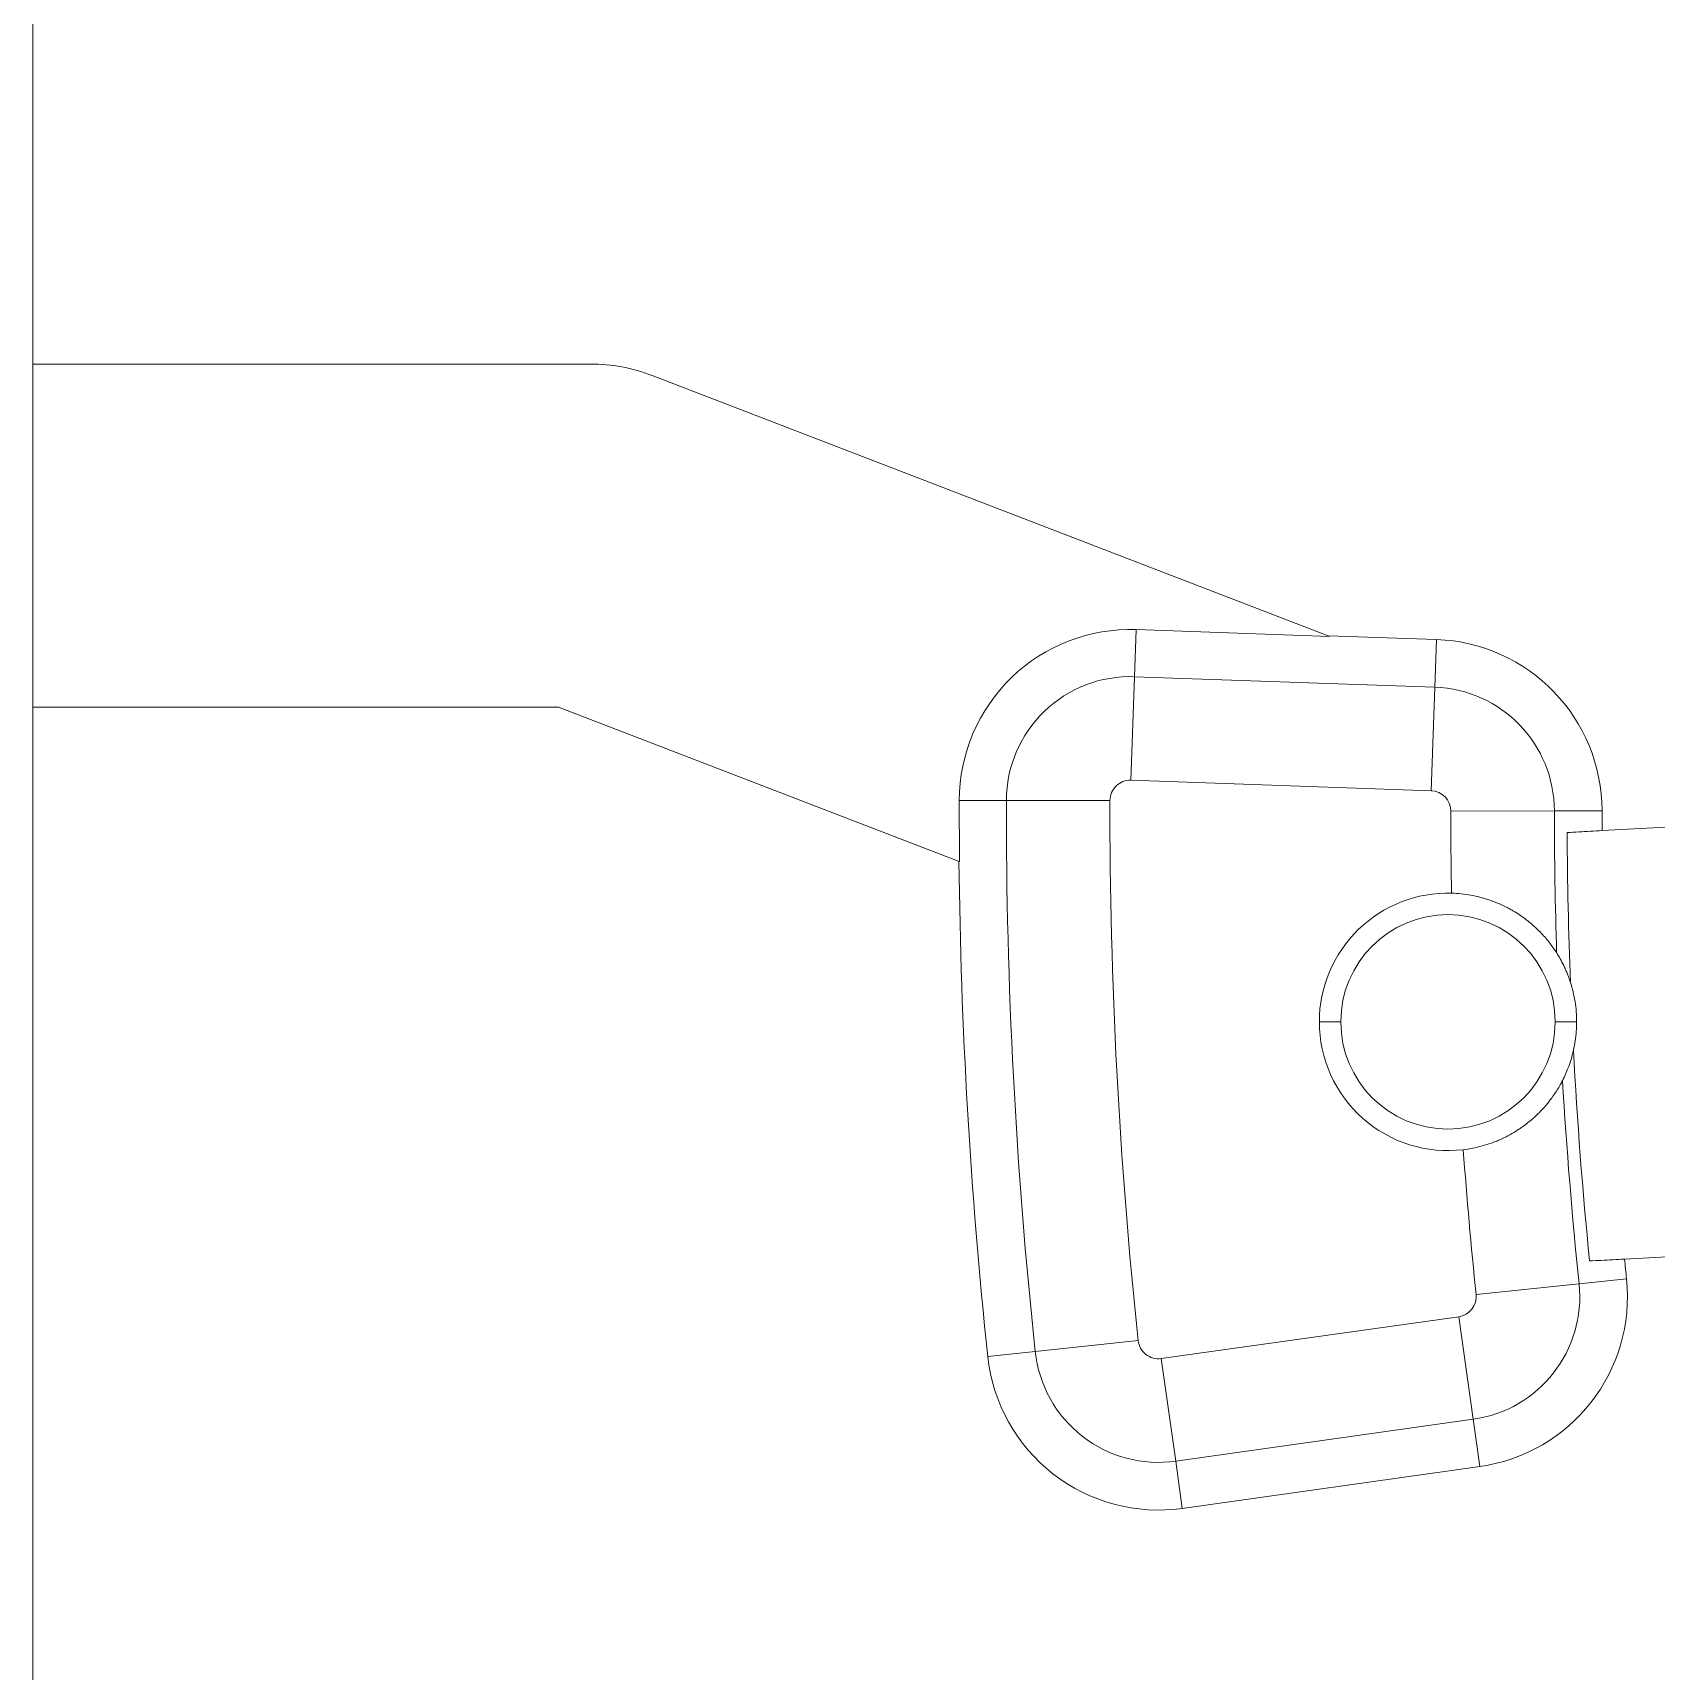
# Model space of a CAD drawing. Header units: millimetres. Extents: x 2746 to 4231, y 4731 to 5781.
# Drawn here: x 3102.5 to 3178.2, y 5254.3 to 5330.7 of the extents above; entities that cross this region are included whole.
import ezdxf

# ---------------------------------------------------------------- set-up
doc = ezdxf.new("R2010")
doc.units = ezdxf.units.MM
doc.layers.add('core', color=7, linetype='Continuous', lineweight=20)

msp = doc.modelspace()

# ---------------------------------------------------------------- linework, layer by layer
at = {"layer": 'core'}
for p, q in [((3102.518, 5357.083), (3102.518, 5315.254)), ((3102.518, 5299.254), (3102.518, 5315.254)), ((3102.518, 5315.254), (3128.525, 5315.254)), ((3162.93, 5302.587), (3131.398, 5314.721)), ((3153.979, 5302.873), (3153.902, 5300.679)), ((3163.007, 5302.558), (3153.979, 5302.873)), ((3162.93, 5302.587), (3163.007, 5302.558)), ((3167.98, 5302.411), (3162.93, 5302.587)), ((3167.98, 5302.411), (3167.902, 5300.19)), ((3153.734, 5295.852), (3153.902, 5300.679)), ((3153.902, 5300.679), (3167.902, 5300.19)), ((3167.734, 5295.363), (3167.902, 5300.19)), ((3102.518, 5299.254), (3102.518, 5202.303)), ((3102.518, 5299.254), (3127.039, 5299.254)), ((3127.039, 5299.254), (3145.714, 5292.068)), ((3153.734, 5295.852), (3167.734, 5295.363)), ((3145.727, 5294.915), (3147.923, 5294.912)), ((3152.753, 5294.906), (3147.923, 5294.912)), ((3168.648, 5294.416), (3173.478, 5294.42)), ((3175.7, 5294.422), (3173.478, 5294.42)), ((3183.202, 5293.895), (3175.703, 5293.502)), ((3145.714, 5292.068), (3145.74, 5292.058)), ((3163.518, 5284.589), (3162.518, 5284.589)), ((3173.518, 5284.589), (3174.518, 5284.589)), ((3176.75, 5273.529), (3184.248, 5273.922)), ((3169.829, 5271.882), (3174.633, 5272.383)), ((3176.843, 5272.614), (3174.633, 5272.383)), ((3169.018, 5270.845), (3155.146, 5268.895)), ((3169.018, 5270.845), (3169.691, 5266.062)), ((3147.059, 5268.987), (3149.269, 5269.222)), ((3154.072, 5269.734), (3149.269, 5269.222)), ((3155.146, 5268.895), (3155.819, 5264.113)), ((3169.691, 5266.062), (3155.819, 5264.113)), ((3170, 5263.862), (3169.691, 5266.062)), ((3156.128, 5261.912), (3155.819, 5264.113)), ((3156.128, 5261.912), (3170, 5263.862))]:
    msp.add_line(p, q, dxfattribs=at)
for centre, radius, start, end in [((3128.525, 5307.254), 8, 68.95329, 90), ((3153.701, 5294.904), 7.973, 88, 179.92263), ((3167.7, 5294.416), 8, 0.04513, 88), ((3153.701, 5294.904), 5.778, 88, 179.92263), ((3167.7, 5294.416), 5.778, 0.04513, 88), ((3153.701, 5294.904), 0.948, 88, 179.92263), ((3167.7, 5294.416), 0.948, 0.04513, 88), ((3387.518, 5294.589), 241.791, 179.92263, 180.59972), ((3387.518, 5294.589), 239.595, 179.92263, 186.07737), ((3387.518, 5294.589), 234.766, 179.92263, 186.07737), ((3387.518, 5294.589), 218.87, 180.04513, 181.04779), ((3387.518, 5294.589), 214.04, 180.04513, 181.81729), ((3387.518, 5294.589), 211.818, 180.04513, 180.29404), ((3387.518, 5294.589), 213.449, 180.31473, 182.18753), ((3387.518, 5294.589), 241.818, 180.5972, 186.07737), ((3168.518, 5284.589), 6, 88.40533, 180), ((3168.518, 5284.589), 5, 0, 180), ((3168.518, 5284.589), 6, 180, 276.82353), ((3168.518, 5284.589), 5, 180, 0), ((3387.518, 5294.589), 213.449, 183.04132, 185.68527), ((3387.518, 5294.589), 214.04, 183.41157, 185.95487), ((3387.518, 5294.589), 218.87, 184.18107, 185.95487), ((3387.518, 5294.589), 211.818, 185.70596, 185.95487), ((3168.887, 5271.784), 5.778, 278, 5.95487), ((3168.887, 5271.784), 8, 278, 5.95487), ((3168.887, 5271.784), 0.948, 278, 5.95487), ((3155.014, 5269.834), 5.778, 186.07737, 278), ((3155.014, 5269.834), 0.948, 186.07737, 278), ((3155.014, 5269.834), 8, 186.07737, 278)]:
    msp.add_arc(centre, radius, start, end, dxfattribs=at)
for points in [[(3174.072, 5293.416), (3174.254, 5293.426), (3174.616, 5293.445), (3175.16, 5293.473), (3175.522, 5293.492), (3175.703, 5293.502)], [(3174.37, 5283.264), (3174.403, 5283.41), (3174.458, 5283.705), (3174.507, 5284.147), (3174.518, 5284.442), (3174.518, 5284.589)], [(3176.75, 5273.529), (3176.569, 5273.52), (3176.207, 5273.501), (3175.663, 5273.472), (3175.301, 5273.453), (3175.119, 5273.444)]]:
    msp.add_open_spline(points, degree=3, dxfattribs=at)
for points, knots in [([(3168.685, 5290.586), (3168.838, 5290.582), (3168.988, 5290.572), (3169.286, 5290.541), (3169.433, 5290.52), (3169.725, 5290.468), (3169.868, 5290.437), (3170.046, 5290.391), (3170.082, 5290.382), (3170.152, 5290.362), (3170.257, 5290.332), (3170.36, 5290.299), (3170.563, 5290.231), (3170.694, 5290.182), (3170.95, 5290.076), (3171.074, 5290.019), (3171.225, 5289.943), (3171.255, 5289.928), (3171.315, 5289.897), (3171.344, 5289.882), (3171.432, 5289.834), (3171.489, 5289.802), (3171.658, 5289.703), (3171.766, 5289.635), (3171.973, 5289.496), (3172.072, 5289.424), (3172.263, 5289.278), (3172.355, 5289.203), (3172.487, 5289.089), (3172.551, 5289.032), (3172.614, 5288.974), (3172.655, 5288.935), (3172.675, 5288.915), (3172.776, 5288.818), (3172.851, 5288.74), (3172.995, 5288.585), (3173.062, 5288.508), (3173.189, 5288.356), (3173.249, 5288.281), (3173.359, 5288.134), (3173.41, 5288.063), (3173.505, 5287.926), (3173.547, 5287.861), (3173.586, 5287.801)], [0, 0, 0, 0, 0.0625, 0.0625, 0.125, 0.125, 0.1875, 0.1875, 0.203125, 0.203125, 0.21875, 0.25, 0.25, 0.3125, 0.3125, 0.375, 0.375, 0.390625, 0.390625, 0.40625, 0.40625, 0.4375, 0.4375, 0.5, 0.5, 0.5625, 0.5625, 0.625, 0.625, 0.65625, 0.671875, 0.671875, 0.6875, 0.6875, 0.75, 0.75, 0.8125, 0.8125, 0.875, 0.875, 0.9375, 0.9375, 1, 1, 1, 1]), ([(3174.225, 5286.441), (3174.2, 5286.517), (3174.175, 5286.589), (3174.125, 5286.727), (3174.099, 5286.792), (3174.047, 5286.919), (3174.021, 5286.98), (3173.968, 5287.098), (3173.942, 5287.155), (3173.861, 5287.321), (3173.807, 5287.424), (3173.697, 5287.62), (3173.642, 5287.713), (3173.586, 5287.801)], [0, 0, 0, 0, 0.125, 0.125, 0.25, 0.25, 0.375, 0.375, 0.5, 0.5, 0.75, 0.75, 1, 1, 1, 1]), ([(3174.518, 5284.589), (3174.518, 5284.748), (3174.512, 5284.907), (3174.487, 5285.22), (3174.45, 5285.532), (3174.358, 5285.991), (3174.273, 5286.292), (3174.225, 5286.441)], [0, 0, 0, 0, 0.25, 0.25, 0.5, 0.75, 1, 1, 1, 1]), ([(3173.857, 5281.852), (3173.905, 5281.945), (3173.952, 5282.042), (3174.043, 5282.247), (3174.088, 5282.355), (3174.153, 5282.527), (3174.174, 5282.586), (3174.216, 5282.709), (3174.237, 5282.772), (3174.277, 5282.903), (3174.296, 5282.971), (3174.334, 5283.113), (3174.352, 5283.186), (3174.37, 5283.264)], [0, 0, 0, 0, 0.25, 0.25, 0.5, 0.5, 0.625, 0.625, 0.75, 0.75, 0.875, 0.875, 1, 1, 1, 1]), ([(3173.857, 5281.852), (3173.825, 5281.788), (3173.788, 5281.72), (3173.707, 5281.575), (3173.662, 5281.499), (3173.565, 5281.343), (3173.513, 5281.263), (3173.4, 5281.099), (3173.339, 5281.016), (3173.242, 5280.89), (3173.209, 5280.847), (3173.157, 5280.784), (3173.14, 5280.763), (3173.104, 5280.72), (3173.014, 5280.614), (3172.919, 5280.509), (3172.758, 5280.342), (3172.674, 5280.259), (3172.497, 5280.096), (3172.404, 5280.016), (3172.21, 5279.858), (3172.108, 5279.78), (3171.975, 5279.685), (3171.948, 5279.666), (3171.894, 5279.629), (3171.812, 5279.573), (3171.727, 5279.519), (3171.556, 5279.413), (3171.438, 5279.345), (3171.193, 5279.217), (3171.067, 5279.155), (3170.871, 5279.069), (3170.805, 5279.041), (3170.704, 5279.001), (3170.67, 5278.988), (3170.601, 5278.962), (3170.429, 5278.899), (3170.254, 5278.844), (3169.97, 5278.765), (3169.825, 5278.731), (3169.532, 5278.673), (3169.382, 5278.649), (3169.231, 5278.631)], [0, 0, 0, 0, 0.0625, 0.0625, 0.125, 0.125, 0.1875, 0.1875, 0.25, 0.25, 0.28125, 0.28125, 0.296875, 0.296875, 0.3125, 0.375, 0.375, 0.4375, 0.4375, 0.5, 0.5, 0.5625, 0.5625, 0.578125, 0.578125, 0.59375, 0.625, 0.625, 0.6875, 0.6875, 0.75, 0.75, 0.78125, 0.78125, 0.796875, 0.796875, 0.8125, 0.875, 0.875, 0.9375, 0.9375, 1, 1, 1, 1])]:
    msp.add_open_spline(points, degree=3, knots=knots, dxfattribs=at)

doc.saveas('drawing.dxf')
